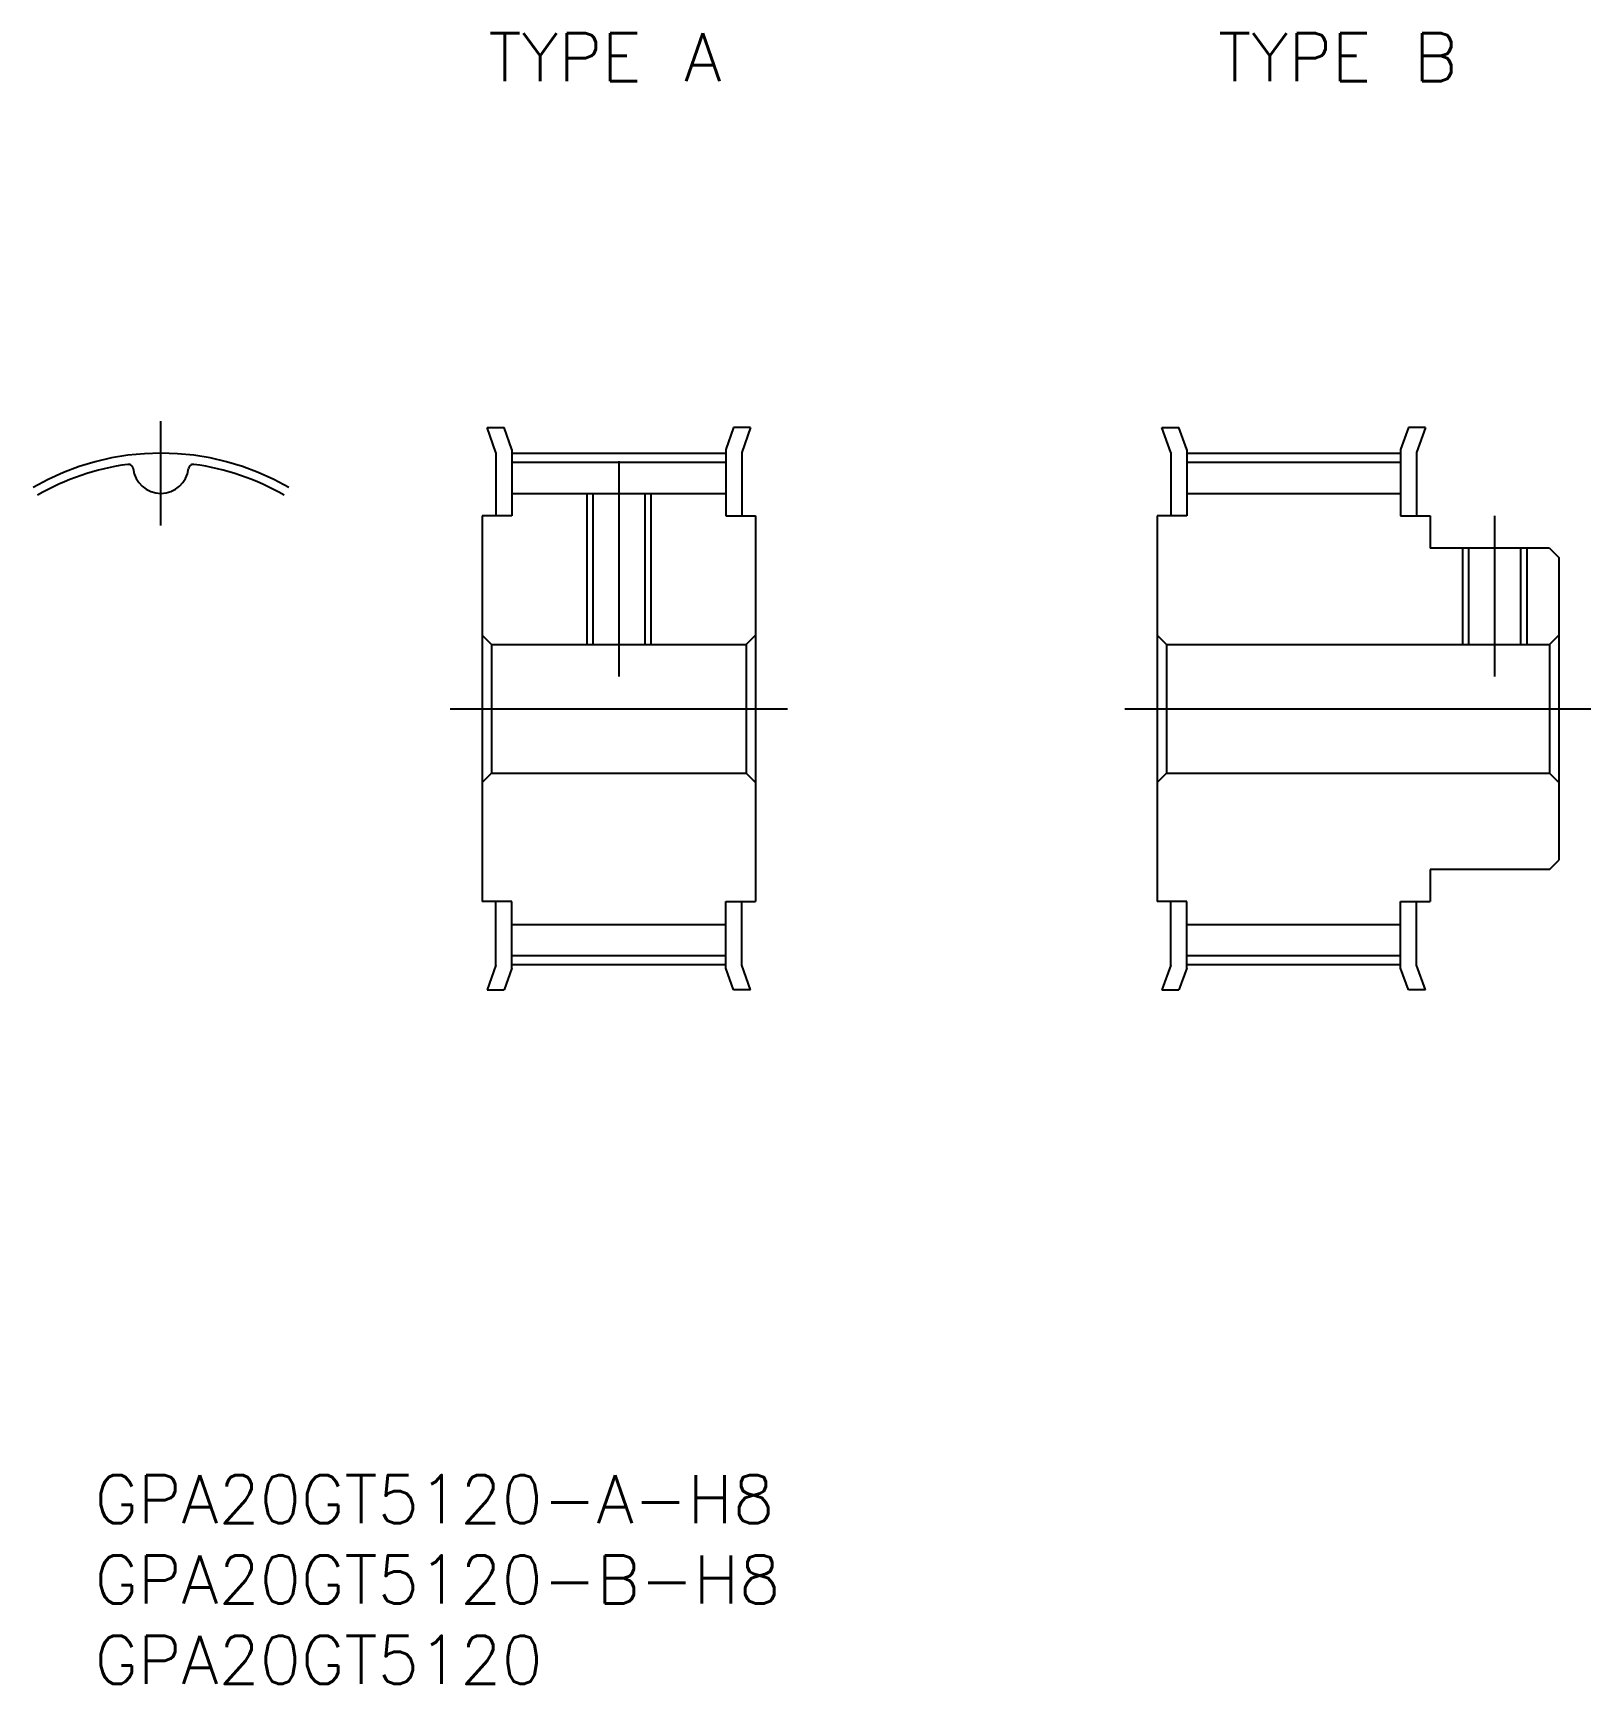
# Model space of a CAD drawing. Extents: x -8 to 89, y -61 to 42.
import ezdxf

# ---------------------------------------------------------------- set-up
doc = ezdxf.new("R2010")
doc.units = 0
doc.linetypes.add('CENTER', pattern=[50.8, 31.75, -6.35, 6.35, -6.35])
doc.layers.get('0').update_dxf_attribs({"linetype": 'CONTINUOUS'})
doc.layers.add('CENTER', color=1, linetype='CONTINUOUS')
doc.styles.get("Standard").update_dxf_attribs({"font": 'txt.shx', "height": 3, "bigfont": 'bigfont.shx'})

# ---------------------------------------------------------------- blocks, each defined once
blk = doc.blocks.new('*U2')
at = {"color": 7, "linetype": 'CONTINUOUS'}
blk.add_text('GPA20GT5120-B-H8', height=3, dxfattribs=at).set_placement((-4.13, -55.69))
blk = doc.blocks.new('*U3')
at = {"color": 7, "linetype": 'CONTINUOUS'}
blk.add_text('GPA20GT5120', height=3, dxfattribs=at).set_placement((-4.13, -60.69))
blk = doc.blocks.new('*U4')
at = {"color": 7, "linetype": 'CONTINUOUS'}
blk.add_text('TYPE A', height=3, dxfattribs=at).set_placement((20.38, 39.06))
blk = doc.blocks.new('*U5')
at = {"color": 7, "linetype": 'CONTINUOUS'}
blk.add_text('TYPE B', height=3, dxfattribs=at).set_placement((65.8, 39.06))
blk = doc.blocks.new('*U6')
at = {"color": 7, "linetype": 'CONTINUOUS'}
blk.add_text('GPA20GT5120-A-H8', height=3, dxfattribs=at).set_placement((-4.13, -50.69))

msp = doc.modelspace()

# ---------------------------------------------------------------- linework, layer by layer
at = {"color": 7, "linetype": 'CONTINUOUS'}
for p, q in [((20.3, 17.5), (21.36, 17.5)), ((20.85, 15.96), (20.3, 17.5)), ((21.85, 16.14), (21.36, 17.5)), ((35.64, 17.5), (35.15, 16.14)), ((36.7, 17.5), (35.64, 17.5)), ((36.7, 17.5), (36.15, 15.96)), ((62.3, 17.5), (63.36, 17.5)), ((62.85, 15.96), (62.3, 17.5)), ((63.85, 16.14), (63.36, 17.5)), ((77.64, 17.5), (77.15, 16.14)), ((78.7, 17.5), (77.64, 17.5)), ((78.7, 17.5), (78.15, 15.96)), ((20.85, 15.96), (20.85, 12)), ((21.85, 16.14), (21.85, 12)), ((35.15, 16.14), (35.15, 12)), ((36.15, 15.96), (36.15, 12)), ((62.85, 15.96), (62.85, 12)), ((63.85, 16.14), (63.85, 12)), ((77.15, 16.14), (77.15, 12)), ((78.15, 15.96), (78.15, 12)), ((21.85, 15.35), (35.15, 15.35)), ((63.85, 15.35), (77.15, 15.35)), ((21.85, 13.41), (35.15, 13.41)), ((26.88, 13.41), (26.88, 4)), ((30.12, 13.41), (30.12, 4)), ((63.85, 13.41), (77.15, 13.41)), ((20, 12), (20, -12)), ((21.85, 12), (20, 12)), ((35.15, 12), (37, 12)), ((37, 12), (37, -12)), ((62, 12), (62, -12)), ((63.85, 12), (62, 12)), ((77.15, 12), (79, 12)), ((79, 12), (79, 10)), ((86.42, 10), (79, 10)), ((81.38, 10), (81.38, 4)), ((84.62, 10), (84.62, 4)), ((86.42, 10), (87, 9.42)), ((87, 9.42), (87, -9.42)), ((20, 4.58), (20.58, 4)), ((37, 4.58), (36.42, 4)), ((62, 4.58), (62.58, 4)), ((87, 4.58), (86.42, 4)), ((20.58, 4), (36.42, 4)), ((20.58, 4), (20.58, -4)), ((36.42, 4), (36.42, -4)), ((62.58, 4), (86.42, 4)), ((62.58, 4), (62.58, -4)), ((86.42, 4), (86.42, -4)), ((20, -4.58), (20.58, -4)), ((20.58, -4), (36.42, -4)), ((37, -4.58), (36.42, -4)), ((62, -4.58), (62.58, -4)), ((62.58, -4), (86.42, -4)), ((87, -4.58), (86.42, -4)), ((86.42, -10), (79, -10)), ((79, -10), (79, -12)), ((86.42, -10), (87, -9.42)), ((21.85, -12), (20, -12)), ((20.85, -15.96), (20.85, -12)), ((21.85, -16.14), (21.85, -12)), ((35.15, -16.14), (35.15, -12)), ((35.15, -12), (37, -12)), ((36.15, -15.96), (36.15, -12)), ((63.85, -12), (62, -12)), ((62.85, -15.96), (62.85, -12)), ((63.85, -16.14), (63.85, -12)), ((77.15, -16.14), (77.15, -12)), ((77.15, -12), (79, -12)), ((78.15, -15.96), (78.15, -12)), ((21.85, -13.42), (35.15, -13.42)), ((63.85, -13.42), (77.15, -13.42)), ((21.85, -15.35), (35.15, -15.35)), ((63.85, -15.35), (77.15, -15.35)), ((20.85, -15.96), (20.3, -17.5)), ((21.85, -16.14), (21.36, -17.5)), ((35.64, -17.5), (35.15, -16.14)), ((36.7, -17.5), (36.15, -15.96)), ((62.85, -15.96), (62.3, -17.5)), ((63.85, -16.14), (63.36, -17.5)), ((77.64, -17.5), (77.15, -16.14)), ((78.7, -17.5), (78.15, -15.96)), ((20.3, -17.5), (21.36, -17.5)), ((36.7, -17.5), (35.64, -17.5)), ((62.3, -17.5), (63.36, -17.5)), ((78.7, -17.5), (77.64, -17.5))]:
    msp.add_line(p, q, dxfattribs=at)
at = {"color": 3, "linetype": 'CONTINUOUS'}
for p, q in [((26.5, 13.41), (26.5, 4)), ((30.5, 13.41), (30.5, 4)), ((81, 10), (81, 4)), ((85, 10), (85, 4))]:
    msp.add_line(p, q, dxfattribs=at)
at = {"color": 7, "linetype": 'CONTINUOUS'}
for centre, radius, start, end in [((0, 0), 15.35, 97.6846, 120), ((-2.01, 14.92), 0.29, 6.5655, 97.6845), ((0, 15.15), 1.74, 186.5655, 353.4345), ((2.01, 14.92), 0.29, 82.3154, 173.4345), ((0, 0), 15.35, 60, 82.3154)]:
    msp.add_arc(centre, radius, start, end, dxfattribs=at)
at = {"layer": 'CENTER', "color": 1, "linetype": 'CENTER'}
for p, q in [((0, 11.41), (0, 17.91)), ((21.85, 15.91), (35.15, 15.91)), ((28.5, 15.41), (28.5, 2)), ((63.85, 15.91), (77.15, 15.91)), ((83, 12), (83, 2)), ((18, 0), (39, 0)), ((60, 0), (89, 0)), ((21.85, -15.91), (35.15, -15.91)), ((63.85, -15.91), (77.15, -15.91))]:
    msp.add_line(p, q, dxfattribs=at)
msp.add_arc((0, 0), 15.91, 60, 120, dxfattribs=at)

# ---------------------------------------------------------------- block references
at = {"color": 7, "linetype": 'CONTINUOUS'}
for name in ['*U4', '*U5', '*U6', '*U2', '*U3']:
    msp.add_blockref(name, (0, 0), dxfattribs=at)

doc.saveas('drawing.dxf')
